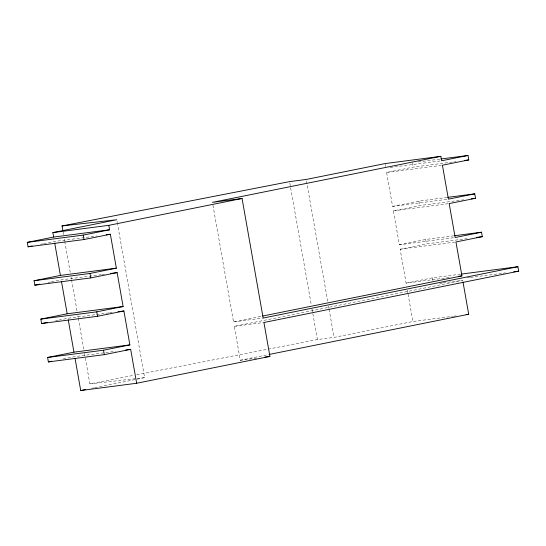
<?xml version="1.0" encoding="UTF-8"?>
<svg xmlns="http://www.w3.org/2000/svg" width="546" height="546" viewBox="0 0 546 546"><rect width="100%" height="100%" fill="white"/><g stroke="black" fill="none" stroke-linecap="round" stroke-linejoin="round"><path stroke-width="0.41" stroke-dasharray="2.73 2.05" d="M446.71 199.365L392.588 206.402L386.602 172.475L412.96 167.172L456.087 161.561M40.438 244.321L42.909 243.823M43.735 243.659L54.436 241.503L97.011 235.968M392.588 206.402L418.939 201.092L446.846 197.461M453.473 237.735L399.351 244.772L393.373 210.845L419.724 205.542L460.319 200.259M48.028 282.528L50.498 282.029M51.324 281.866L61.207 279.873L101.276 274.665M399.351 244.772L425.703 239.462L453.61 235.831M449.249 277.532L406.115 283.142L400.136 249.222L426.487 243.912L467.083 238.629M55.617 320.734L58.088 320.236M58.913 320.072L67.97 318.243L108.872 312.926M406.115 283.142L432.473 277.832L460.38 274.201M212.96 205.303L233.524 321.901L261.862 316.189M63.206 358.94L74.734 356.613L115.643 351.296M256.75 358.128L240.288 360.271L234.302 326.351L462.721 280.33L443.27 282.862M268.059 349.167L317.41 339.551L334.056 337.394L412.885 321.512L452.634 316.346M91.51 388.363L94.001 387.858M94.827 387.694L144.629 377.661L117.567 224.181M240.288 360.271L268.632 354.559M84.493 353.269L89.885 383.879L133.388 375.402M136.732 374.754L267.226 349.331M418.093 161.95L440.083 159.091M390.049 167.479L439.946 160.995M386.602 172.475L442.424 165.22M461.165 200.15L463.697 199.822M393.373 210.845L449.187 203.59M102.109 274.556L104.614 274.228M400.136 249.222L455.951 241.96M109.712 312.817L112.217 312.489M467.083 277.88L469.621 277.552M470.468 277.443L502.238 273.314M503.064 273.205L505.535 272.884M439.885 283.299L442.424 282.971M233.524 321.901L263.152 318.045M234.302 326.351L263.936 322.495M453.473 316.236L456.859 315.793M89.885 383.879L136.207 378.617M137.053 378.521L144.629 377.661M412.175 162.722L412.96 167.172M418.939 201.092L419.724 205.542M425.703 239.462L426.487 243.912M432.473 277.832L432.992 280.794M385.169 164.319L385.558 166.544M407.336 290.069L407.923 293.379M408.067 294.205L412.885 321.512M306.47 180.944L327.812 301.986M328.515 305.951L328.951 308.435M329.095 309.261L334.056 337.394M289.824 183.108L311.302 304.893M312.012 308.94L317.41 339.551M117.042 221.212L117.301 222.693M63.083 231.879L63.609 234.848M64.339 238.984L64.633 240.636M64.776 241.462L70.373 273.218M71.103 277.354L71.396 279.006M71.54 279.832L77.143 311.589M77.873 315.725L78.16 317.376M78.31 318.202L83.907 349.959"/><path stroke-width="0.82" d="M52.866 232.603L108.804 225.334L109.582 229.784L53.651 237.053L52.866 232.603L116.783 219.731L62.039 225.948L62.824 230.398M262.701 316.025L461.936 275.887L455.951 241.96L482.309 236.657L481.524 232.207L455.166 237.517L449.187 203.59L475.539 198.28L474.754 193.837L448.402 199.147L442.424 165.22L468.775 159.91L467.99 155.467L441.639 160.77L440.854 156.327L212.442 202.341L242.069 198.485L263.152 318.045L517.915 266.721L518.7 271.171L263.936 322.495L269.915 356.415L136.65 383.265L80.719 390.533L75.027 358.272M108.804 225.334L242.069 198.485M136.65 383.265L130.665 349.344L104.313 354.654L48.382 361.923L47.598 357.473L103.528 350.204L129.88 344.895L123.901 310.974L97.55 316.284L41.619 323.553L40.834 319.103L96.765 311.834L123.116 306.524L117.137 272.604L90.779 277.914L34.848 285.183L34.064 280.733L89.994 273.464L116.353 268.154L110.367 234.234L84.016 239.544L28.085 246.812L27.3 242.363L53.651 237.053M27.3 242.363L83.231 235.094L109.582 229.784M28.085 246.812L32.2 245.98M34.064 280.733L60.422 275.423L116.353 268.154M34.848 285.183L39.79 284.186M40.834 319.103L67.185 313.793L123.116 306.524M41.619 323.553L47.379 322.393M47.598 357.473L73.949 352.163L129.88 344.895M48.382 361.923L51.679 361.261M80.719 390.533L85.695 389.53M269.465 354.395L468.7 314.257L463.008 281.989M62.039 225.948L289.564 181.62L306.21 179.457L385.032 163.582L440.854 156.327M440.929 158.982L467.99 155.467M464.544 160.463L468.775 159.91M106.197 234.773L110.367 234.234M447.693 197.352L474.754 193.837M471.314 198.833L475.539 198.28M110.456 273.471L117.137 272.604M454.456 235.722L481.524 232.207M476.385 237.421L482.309 236.657M118.059 311.732L123.901 310.974M461.227 274.092L517.915 266.721M458.551 276.324L461.936 275.887M513.759 271.812L518.7 271.171M125.655 349.993L130.665 349.344M466.161 314.585L468.7 314.257M264.974 357.064L269.915 356.415M83.231 235.094L84.016 239.544M89.994 273.464L90.779 277.914M96.765 311.834L97.55 316.284M103.528 350.204L104.313 354.654M54.73 243.154L60.422 275.423M61.493 281.531L67.185 313.793M68.264 319.901L73.949 352.163"/></g></svg>
